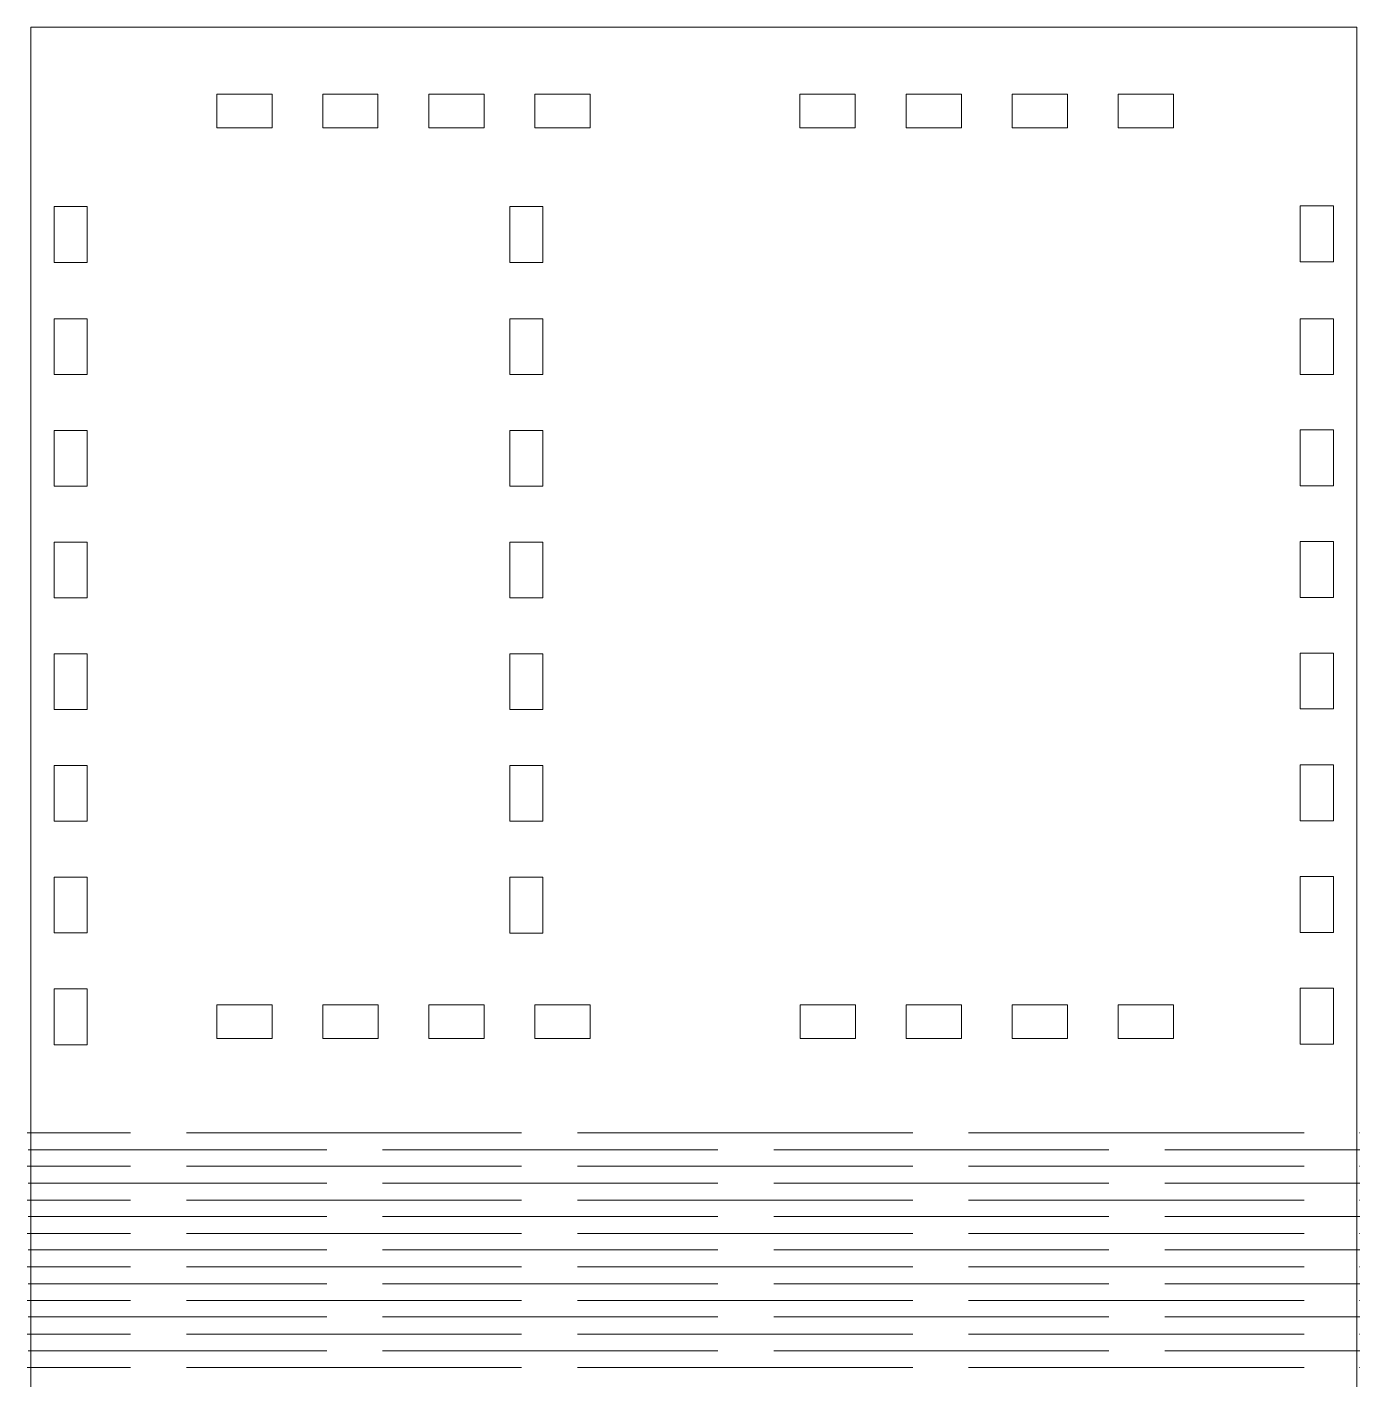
# Model space of a CAD drawing. Header units: millimetres. Extents: x -2181 to -135, y -809 to 517.
# Drawn here: x -450.3 to -329.8, y -0.7 to 121.7 of the extents above; entities that cross this region are included whole.
import ezdxf

# ---------------------------------------------------------------- set-up
doc = ezdxf.new("R2010")
doc.units = ezdxf.units.MM
doc.header["$MEASUREMENT"] = 0
doc.layers.add('layer 1', color=7, linetype='Continuous')

msp = doc.modelspace()

# ---------------------------------------------------------------- linework, layer by layer
at = {"layer": 'layer 1', "color": 250, "lineweight": 18}
for points in [[(-449.9816, 121.6882), (-449.9816, 121.6882), (-330.1239, 121.6882), (-330.1239, 121.6882), (-330.1239, 121.6882), (-330.1239, 121.6882), (-330.1239, -123.7867), (-330.1239, -123.7867), (-330.1239, -123.7867), (-330.1239, -123.7867), (-449.9816, -123.7867), (-449.9816, -123.7867), (-449.9816, -123.7867), (-449.9816, -123.7867), (-449.9816, 121.6882), (-449.9816, 121.6882)], [(-433.1835, 115.6132), (-433.1835, 115.6132), (-428.1836, 115.6132), (-428.1836, 115.6132), (-428.1836, 115.6132), (-428.1836, 115.6132), (-428.1836, 112.5632), (-428.1836, 112.5632), (-428.1836, 112.5632), (-428.1836, 112.5632), (-433.1835, 112.5632), (-433.1835, 112.5632), (-433.1835, 112.5632), (-433.1835, 112.5632), (-433.1835, 115.6132), (-433.1835, 115.6132)], [(-423.6028, 115.6132), (-423.6028, 115.6132), (-418.6028, 115.6132), (-418.6028, 115.6132), (-418.6028, 115.6132), (-418.6028, 115.6132), (-418.6028, 112.5632), (-418.6028, 112.5632), (-418.6028, 112.5632), (-418.6028, 112.5632), (-423.6028, 112.5632), (-423.6028, 112.5632), (-423.6028, 112.5632), (-423.6028, 112.5632), (-423.6028, 115.6132), (-423.6028, 115.6132)], [(-414.0042, 115.6132), (-414.0042, 115.6132), (-409.0042, 115.6132), (-409.0042, 115.6132), (-409.0042, 115.6132), (-409.0042, 115.6132), (-409.0042, 112.5632), (-409.0042, 112.5632), (-409.0042, 112.5632), (-409.0042, 112.5632), (-414.0042, 112.5632), (-414.0042, 112.5632), (-414.0042, 112.5632), (-414.0042, 112.5632), (-414.0042, 115.6132), (-414.0042, 115.6132)], [(-404.4175, 115.6132), (-404.4175, 115.6132), (-399.4175, 115.6132), (-399.4175, 115.6132), (-399.4175, 115.6132), (-399.4175, 115.6132), (-399.4175, 112.5632), (-399.4175, 112.5632), (-399.4175, 112.5632), (-399.4175, 112.5632), (-404.4175, 112.5632), (-404.4175, 112.5632), (-404.4175, 112.5632), (-404.4175, 112.5632), (-404.4175, 115.6132), (-404.4175, 115.6132)], [(-380.4507, 115.6132), (-380.4507, 115.6132), (-375.4507, 115.6132), (-375.4507, 115.6132), (-375.4507, 115.6132), (-375.4507, 115.6132), (-375.4507, 112.5632), (-375.4507, 112.5632), (-375.4507, 112.5632), (-375.4507, 112.5632), (-380.4507, 112.5632), (-380.4507, 112.5632), (-380.4507, 112.5632), (-380.4507, 112.5632), (-380.4507, 115.6132), (-380.4507, 115.6132)], [(-370.864, 115.6132), (-370.864, 115.6132), (-365.864, 115.6132), (-365.864, 115.6132), (-365.864, 115.6132), (-365.864, 115.6132), (-365.864, 112.5632), (-365.864, 112.5632), (-365.864, 112.5632), (-365.864, 112.5632), (-370.864, 112.5632), (-370.864, 112.5632), (-370.864, 112.5632), (-370.864, 112.5632), (-370.864, 115.6132), (-370.864, 115.6132)], [(-361.2773, 115.6132), (-361.2773, 115.6132), (-356.2773, 115.6132), (-356.2773, 115.6132), (-356.2773, 115.6132), (-356.2773, 115.6132), (-356.2773, 112.5632), (-356.2773, 112.5632), (-356.2773, 112.5632), (-356.2773, 112.5632), (-361.2773, 112.5632), (-361.2773, 112.5632), (-361.2773, 112.5632), (-361.2773, 112.5632), (-361.2773, 115.6132), (-361.2773, 115.6132)], [(-351.6906, 115.6132), (-351.6906, 115.6132), (-346.6906, 115.6132), (-346.6906, 115.6132), (-346.6906, 115.6132), (-346.6906, 115.6132), (-346.6906, 112.5632), (-346.6906, 112.5632), (-346.6906, 112.5632), (-346.6906, 112.5632), (-351.6906, 112.5632), (-351.6906, 112.5632), (-351.6906, 112.5632), (-351.6906, 112.5632), (-351.6906, 115.6132), (-351.6906, 115.6132)], [(-447.8806, 105.4631), (-447.8806, 105.4631), (-444.8806, 105.4631), (-444.8806, 105.4631), (-444.8806, 105.4631), (-444.8806, 105.4631), (-444.8806, 100.3882), (-444.8806, 100.3882), (-444.8806, 100.3882), (-444.8806, 100.3882), (-447.8806, 100.3882), (-447.8806, 100.3882), (-447.8806, 100.3882), (-447.8806, 100.3882), (-447.8806, 105.4631), (-447.8806, 105.4631)], [(-406.6877, 105.4628), (-406.6877, 105.4628), (-403.6877, 105.4628), (-403.6877, 105.4628), (-403.6877, 105.4628), (-403.6877, 105.4628), (-403.6877, 100.3879), (-403.6877, 100.3879), (-403.6877, 100.3879), (-403.6877, 100.3879), (-406.6877, 100.3879), (-406.6877, 100.3879), (-406.6877, 100.3879), (-406.6877, 100.3879), (-406.6877, 105.4628), (-406.6877, 105.4628)], [(-335.219, 105.5131), (-335.219, 105.5131), (-332.219, 105.5131), (-332.219, 105.5131), (-332.219, 105.5131), (-332.219, 105.5131), (-332.219, 100.4632), (-332.219, 100.4632), (-332.219, 100.4632), (-332.219, 100.4632), (-335.219, 100.4632), (-335.219, 100.4632), (-335.219, 100.4632), (-335.219, 100.4632), (-335.219, 105.5131), (-335.219, 105.5131)], [(-447.8806, 95.3132), (-447.8806, 95.3132), (-444.8806, 95.3132), (-444.8806, 95.3132), (-444.8806, 95.3132), (-444.8806, 95.3132), (-444.8806, 90.2632), (-444.8806, 90.2632), (-444.8806, 90.2632), (-444.8806, 90.2632), (-447.8806, 90.2632), (-447.8806, 90.2632), (-447.8806, 90.2632), (-447.8806, 90.2632), (-447.8806, 95.3132), (-447.8806, 95.3132)], [(-406.6877, 95.3129), (-406.6877, 95.3129), (-403.6877, 95.3129), (-403.6877, 95.3129), (-403.6877, 95.3129), (-403.6877, 95.3129), (-403.6877, 90.2629), (-403.6877, 90.2629), (-403.6877, 90.2629), (-403.6877, 90.2629), (-406.6877, 90.2629), (-406.6877, 90.2629), (-406.6877, 90.2629), (-406.6877, 90.2629), (-406.6877, 95.3129), (-406.6877, 95.3129)], [(-335.2187, 95.3128), (-335.2187, 95.3128), (-332.2187, 95.3128), (-332.2187, 95.3128), (-332.2187, 95.3128), (-332.2187, 95.3128), (-332.2187, 90.2628), (-332.2187, 90.2628), (-332.2187, 90.2628), (-332.2187, 90.2628), (-335.2187, 90.2628), (-335.2187, 90.2628), (-335.2187, 90.2628), (-335.2187, 90.2628), (-335.2187, 95.3128), (-335.2187, 95.3128)], [(-447.8806, 85.2132), (-447.8806, 85.2132), (-444.8806, 85.2132), (-444.8806, 85.2132), (-444.8806, 85.2132), (-444.8806, 85.2132), (-444.8806, 80.1631), (-444.8806, 80.1631), (-444.8806, 80.1631), (-444.8806, 80.1631), (-447.8806, 80.1631), (-447.8806, 80.1631), (-447.8806, 80.1631), (-447.8806, 80.1631), (-447.8806, 85.2132), (-447.8806, 85.2132)], [(-406.6877, 85.2129), (-406.6877, 85.2129), (-403.6877, 85.2129), (-403.6877, 85.2129), (-403.6877, 85.2129), (-403.6877, 85.2129), (-403.6877, 80.1628), (-403.6877, 80.1628), (-403.6877, 80.1628), (-403.6877, 80.1628), (-406.6877, 80.1628), (-406.6877, 80.1628), (-406.6877, 80.1628), (-406.6877, 80.1628), (-406.6877, 85.2129), (-406.6877, 85.2129)], [(-335.219, 85.2632), (-335.219, 85.2632), (-332.219, 85.2632), (-332.219, 85.2632), (-332.219, 85.2632), (-332.219, 85.2632), (-332.219, 80.2131), (-332.219, 80.2131), (-332.219, 80.2131), (-332.219, 80.2131), (-335.219, 80.2131), (-335.219, 80.2131), (-335.219, 80.2131), (-335.219, 80.2131), (-335.219, 85.2632), (-335.219, 85.2632)], [(-447.8806, 75.1131), (-447.8806, 75.1131), (-444.8806, 75.1131), (-444.8806, 75.1131), (-444.8806, 75.1131), (-444.8806, 75.1131), (-444.8806, 70.0632), (-444.8806, 70.0632), (-444.8806, 70.0632), (-444.8806, 70.0632), (-447.8806, 70.0632), (-447.8806, 70.0632), (-447.8806, 70.0632), (-447.8806, 70.0632), (-447.8806, 75.1131), (-447.8806, 75.1131)], [(-406.6877, 75.1128), (-406.6877, 75.1128), (-403.6877, 75.1128), (-403.6877, 75.1128), (-403.6877, 75.1128), (-403.6877, 75.1128), (-403.6877, 70.0629), (-403.6877, 70.0629), (-403.6877, 70.0629), (-403.6877, 70.0629), (-406.6877, 70.0629), (-406.6877, 70.0629), (-406.6877, 70.0629), (-406.6877, 70.0629), (-406.6877, 75.1128), (-406.6877, 75.1128)], [(-335.219, 75.1631), (-335.219, 75.1631), (-332.219, 75.1631), (-332.219, 75.1631), (-332.219, 75.1631), (-332.219, 75.1631), (-332.219, 70.1132), (-332.219, 70.1132), (-332.219, 70.1132), (-332.219, 70.1132), (-335.219, 70.1132), (-335.219, 70.1132), (-335.219, 70.1132), (-335.219, 70.1132), (-335.219, 75.1631), (-335.219, 75.1631)], [(-447.8806, 65.0132), (-447.8806, 65.0132), (-444.8806, 65.0132), (-444.8806, 65.0132), (-444.8806, 65.0132), (-444.8806, 65.0132), (-444.8806, 59.9882), (-444.8806, 59.9882), (-444.8806, 59.9882), (-444.8806, 59.9882), (-447.8806, 59.9882), (-447.8806, 59.9882), (-447.8806, 59.9882), (-447.8806, 59.9882), (-447.8806, 65.0132), (-447.8806, 65.0132)], [(-406.6877, 65.0129), (-406.6877, 65.0129), (-403.6877, 65.0129), (-403.6877, 65.0129), (-403.6877, 65.0129), (-403.6877, 65.0129), (-403.6877, 59.9879), (-403.6877, 59.9879), (-403.6877, 59.9879), (-403.6877, 59.9879), (-406.6877, 59.9879), (-406.6877, 59.9879), (-406.6877, 59.9879), (-406.6877, 59.9879), (-406.6877, 65.0129), (-406.6877, 65.0129)], [(-335.219, 65.0632), (-335.219, 65.0632), (-332.219, 65.0632), (-332.219, 65.0632), (-332.219, 65.0632), (-332.219, 65.0632), (-332.219, 60.0382), (-332.219, 60.0382), (-332.219, 60.0382), (-332.219, 60.0382), (-335.219, 60.0382), (-335.219, 60.0382), (-335.219, 60.0382), (-335.219, 60.0382), (-335.219, 65.0632), (-335.219, 65.0632)], [(-447.8806, 54.9132), (-447.8806, 54.9132), (-444.8806, 54.9132), (-444.8806, 54.9132), (-444.8806, 54.9132), (-444.8806, 54.9132), (-444.8806, 49.8632), (-444.8806, 49.8632), (-444.8806, 49.8632), (-444.8806, 49.8632), (-447.8806, 49.8632), (-447.8806, 49.8632), (-447.8806, 49.8632), (-447.8806, 49.8632), (-447.8806, 54.9132), (-447.8806, 54.9132)], [(-406.6877, 54.9128), (-406.6877, 54.9128), (-403.6877, 54.9128), (-403.6877, 54.9128), (-403.6877, 54.9128), (-403.6877, 54.9128), (-403.6877, 49.8629), (-403.6877, 49.8629), (-403.6877, 49.8629), (-403.6877, 49.8629), (-406.6877, 49.8629), (-406.6877, 49.8629), (-406.6877, 49.8629), (-406.6877, 49.8629), (-406.6877, 54.9128), (-406.6877, 54.9128)], [(-335.219, 54.9632), (-335.219, 54.9632), (-332.219, 54.9632), (-332.219, 54.9632), (-332.219, 54.9632), (-332.219, 54.9632), (-332.219, 49.9132), (-332.219, 49.9132), (-332.219, 49.9132), (-332.219, 49.9132), (-335.219, 49.9132), (-335.219, 49.9132), (-335.219, 49.9132), (-335.219, 49.9132), (-335.219, 54.9632), (-335.219, 54.9632)], [(-447.8806, 44.8133), (-447.8806, 44.8133), (-444.8806, 44.8133), (-444.8806, 44.8133), (-444.8806, 44.8133), (-444.8806, 44.8133), (-444.8806, 39.7633), (-444.8806, 39.7633), (-444.8806, 39.7633), (-444.8806, 39.7633), (-447.8806, 39.7633), (-447.8806, 39.7633), (-447.8806, 39.7633), (-447.8806, 39.7633), (-447.8806, 44.8133), (-447.8806, 44.8133)], [(-406.6877, 44.813), (-406.6877, 44.813), (-403.6877, 44.813), (-403.6877, 44.813), (-403.6877, 44.813), (-403.6877, 44.813), (-403.6877, 39.7629), (-403.6877, 39.7629), (-403.6877, 39.7629), (-403.6877, 39.7629), (-406.6877, 39.7629), (-406.6877, 39.7629), (-406.6877, 39.7629), (-406.6877, 39.7629), (-406.6877, 44.813), (-406.6877, 44.813)], [(-335.219, 44.8633), (-335.219, 44.8633), (-332.219, 44.8633), (-332.219, 44.8633), (-332.219, 44.8633), (-332.219, 44.8633), (-332.219, 39.8133), (-332.219, 39.8133), (-332.219, 39.8133), (-332.219, 39.8133), (-335.219, 39.8133), (-335.219, 39.8133), (-335.219, 39.8133), (-335.219, 39.8133), (-335.219, 44.8633), (-335.219, 44.8633)], [(-447.8806, 34.7132), (-447.8806, 34.7132), (-444.8806, 34.7132), (-444.8806, 34.7132), (-444.8806, 34.7132), (-444.8806, 34.7132), (-444.8806, 29.6632), (-444.8806, 29.6632), (-444.8806, 29.6632), (-444.8806, 29.6632), (-447.8806, 29.6632), (-447.8806, 29.6632), (-447.8806, 29.6632), (-447.8806, 29.6632), (-447.8806, 34.7132), (-447.8806, 34.7132)], [(-335.219, 34.7632), (-335.219, 34.7632), (-332.219, 34.7632), (-332.219, 34.7632), (-332.219, 34.7632), (-332.219, 34.7632), (-332.219, 29.7132), (-332.219, 29.7132), (-332.219, 29.7132), (-332.219, 29.7132), (-335.219, 29.7132), (-335.219, 29.7132), (-335.219, 29.7132), (-335.219, 29.7132), (-335.219, 34.7632), (-335.219, 34.7632)], [(-433.1792, 33.2624), (-433.1792, 33.2624), (-428.1792, 33.2624), (-428.1792, 33.2624), (-428.1792, 33.2624), (-428.1792, 33.2624), (-428.1792, 30.2124), (-428.1792, 30.2124), (-428.1792, 30.2124), (-428.1792, 30.2124), (-433.1792, 30.2124), (-433.1792, 30.2124), (-433.1792, 30.2124), (-433.1792, 30.2124), (-433.1792, 33.2624), (-433.1792, 33.2624)], [(-423.5984, 33.2624), (-423.5984, 33.2624), (-418.5984, 33.2624), (-418.5984, 33.2624), (-418.5984, 33.2624), (-418.5984, 33.2624), (-418.5984, 30.2124), (-418.5984, 30.2124), (-418.5984, 30.2124), (-418.5984, 30.2124), (-423.5984, 30.2124), (-423.5984, 30.2124), (-423.5984, 30.2124), (-423.5984, 30.2124), (-423.5984, 33.2624), (-423.5984, 33.2624)], [(-413.9998, 33.2624), (-413.9998, 33.2624), (-408.9999, 33.2624), (-408.9999, 33.2624), (-408.9999, 33.2624), (-408.9999, 33.2624), (-408.9999, 30.2124), (-408.9999, 30.2124), (-408.9999, 30.2124), (-408.9999, 30.2124), (-413.9998, 30.2124), (-413.9998, 30.2124), (-413.9998, 30.2124), (-413.9998, 30.2124), (-413.9998, 33.2624), (-413.9998, 33.2624)], [(-404.4131, 33.2624), (-404.4131, 33.2624), (-399.4132, 33.2624), (-399.4132, 33.2624), (-399.4132, 33.2624), (-399.4132, 33.2624), (-399.4132, 30.2124), (-399.4132, 30.2124), (-399.4132, 30.2124), (-399.4132, 30.2124), (-404.4131, 30.2124), (-404.4131, 30.2124), (-404.4131, 30.2124), (-404.4131, 30.2124), (-404.4131, 33.2624), (-404.4131, 33.2624)], [(-380.4464, 33.2624), (-380.4464, 33.2624), (-375.4464, 33.2624), (-375.4464, 33.2624), (-375.4464, 33.2624), (-375.4464, 33.2624), (-375.4464, 30.2124), (-375.4464, 30.2124), (-375.4464, 30.2124), (-375.4464, 30.2124), (-380.4464, 30.2124), (-380.4464, 30.2124), (-380.4464, 30.2124), (-380.4464, 30.2124), (-380.4464, 33.2624), (-380.4464, 33.2624)], [(-370.8597, 33.2624), (-370.8597, 33.2624), (-365.8596, 33.2624), (-365.8596, 33.2624), (-365.8596, 33.2624), (-365.8596, 33.2624), (-365.8596, 30.2124), (-365.8596, 30.2124), (-365.8596, 30.2124), (-365.8596, 30.2124), (-370.8597, 30.2124), (-370.8597, 30.2124), (-370.8597, 30.2124), (-370.8597, 30.2124), (-370.8597, 33.2624), (-370.8597, 33.2624)], [(-361.273, 33.2624), (-361.273, 33.2624), (-356.2729, 33.2624), (-356.2729, 33.2624), (-356.2729, 33.2624), (-356.2729, 33.2624), (-356.2729, 30.2124), (-356.2729, 30.2124), (-356.2729, 30.2124), (-356.2729, 30.2124), (-361.273, 30.2124), (-361.273, 30.2124), (-361.273, 30.2124), (-361.273, 30.2124), (-361.273, 33.2624), (-361.273, 33.2624)], [(-351.6862, 33.2624), (-351.6862, 33.2624), (-346.6862, 33.2624), (-346.6862, 33.2624), (-346.6862, 33.2624), (-346.6862, 33.2624), (-346.6862, 30.2124), (-346.6862, 30.2124), (-346.6862, 30.2124), (-346.6862, 30.2124), (-351.6862, 30.2124), (-351.6862, 30.2124), (-351.6862, 30.2124), (-351.6862, 30.2124), (-351.6862, 33.2624), (-351.6862, 33.2624)]]:
    msp.add_open_spline(points, degree=3, knots=[0, 0, 0, 0, 0.2, 0.2, 0.2, 0.2, 0.4, 0.4, 0.4, 0.4, 0.6, 0.6, 0.6, 0.6, 1, 1, 1, 1], dxfattribs=at)
at = {"layer": 'layer 1', "color": 251, "lineweight": 18}
for points in [[(-450.3269, 21.6885), (-450.3269, 21.6885), (-440.9791, 21.6885), (-440.9791, 21.6885)], [(-435.9041, 21.6885), (-435.9041, 21.6885), (-405.6291, 21.6885), (-405.6291, 21.6885)], [(-400.5792, 21.6885), (-400.5792, 21.6885), (-370.2541, 21.6885), (-370.2541, 21.6885)], [(-365.2291, 21.6885), (-365.2291, 21.6885), (-334.8791, 21.6885), (-334.8791, 21.6885)], [(-329.8542, 21.6885), (-329.8542, 21.6885), (-329.8291, 21.6885), (-329.8291, 21.6885)], [(-450.2247, 20.1636), (-450.2247, 20.1636), (-423.2291, 20.1636), (-423.2291, 20.1636)], [(-418.1791, 20.1636), (-418.1791, 20.1636), (-387.8792, 20.1636), (-387.8792, 20.1636)], [(-382.8292, 20.1636), (-382.8292, 20.1636), (-352.5291, 20.1636), (-352.5291, 20.1636)], [(-347.4542, 20.1636), (-347.4542, 20.1636), (-329.8291, 20.1636), (-329.8291, 20.1636)], [(-450.3269, 18.6635), (-450.3269, 18.6635), (-440.9791, 18.6635), (-440.9791, 18.6635)], [(-435.9041, 18.6635), (-435.9041, 18.6635), (-405.6291, 18.6635), (-405.6291, 18.6635)], [(-400.5792, 18.6635), (-400.5792, 18.6635), (-370.2541, 18.6635), (-370.2541, 18.6635)], [(-365.2291, 18.6635), (-365.2291, 18.6635), (-334.8791, 18.6635), (-334.8791, 18.6635)], [(-329.8542, 18.6635), (-329.8542, 18.6635), (-329.8291, 18.6635), (-329.8291, 18.6635)], [(-450.2247, 17.1386), (-450.2247, 17.1386), (-423.2291, 17.1386), (-423.2291, 17.1386)], [(-418.1791, 17.1386), (-418.1791, 17.1386), (-387.8792, 17.1386), (-387.8792, 17.1386)], [(-382.8292, 17.1386), (-382.8292, 17.1386), (-352.5291, 17.1386), (-352.5291, 17.1386)], [(-347.4542, 17.1386), (-347.4542, 17.1386), (-329.8291, 17.1386), (-329.8291, 17.1386)], [(-450.3269, 15.6135), (-450.3269, 15.6135), (-440.9791, 15.6135), (-440.9791, 15.6135)], [(-435.9041, 15.6135), (-435.9041, 15.6135), (-405.6291, 15.6135), (-405.6291, 15.6135)], [(-400.5792, 15.6135), (-400.5792, 15.6135), (-370.2541, 15.6135), (-370.2541, 15.6135)], [(-365.2291, 15.6135), (-365.2291, 15.6135), (-334.8791, 15.6135), (-334.8791, 15.6135)], [(-329.8542, 15.6135), (-329.8542, 15.6135), (-329.8291, 15.6135), (-329.8291, 15.6135)], [(-450.2247, 14.1136), (-450.2247, 14.1136), (-423.2291, 14.1136), (-423.2291, 14.1136)], [(-418.1791, 14.1136), (-418.1791, 14.1136), (-387.8792, 14.1136), (-387.8792, 14.1136)], [(-382.8292, 14.1136), (-382.8292, 14.1136), (-352.5291, 14.1136), (-352.5291, 14.1136)], [(-347.4542, 14.1136), (-347.4542, 14.1136), (-329.8291, 14.1136), (-329.8291, 14.1136)], [(-450.3269, 12.5885), (-450.3269, 12.5885), (-440.9791, 12.5885), (-440.9791, 12.5885)], [(-435.9041, 12.5885), (-435.9041, 12.5885), (-405.6291, 12.5885), (-405.6291, 12.5885)], [(-400.5792, 12.5885), (-400.5792, 12.5885), (-370.2541, 12.5885), (-370.2541, 12.5885)], [(-365.2291, 12.5885), (-365.2291, 12.5885), (-334.8791, 12.5885), (-334.8791, 12.5885)], [(-329.8542, 12.5885), (-329.8542, 12.5885), (-329.8291, 12.5885), (-329.8291, 12.5885)], [(-450.2247, 11.1135), (-450.2247, 11.1135), (-423.2291, 11.1135), (-423.2291, 11.1135)], [(-418.1791, 11.1135), (-418.1791, 11.1135), (-387.8792, 11.1135), (-387.8792, 11.1135)], [(-382.8292, 11.1135), (-382.8292, 11.1135), (-352.5291, 11.1135), (-352.5291, 11.1135)], [(-347.4542, 11.1135), (-347.4542, 11.1135), (-329.8291, 11.1135), (-329.8291, 11.1135)], [(-450.3269, 9.5635), (-450.3269, 9.5635), (-440.9791, 9.5635), (-440.9791, 9.5635)], [(-435.9041, 9.5635), (-435.9041, 9.5635), (-405.6291, 9.5635), (-405.6291, 9.5635)], [(-400.5792, 9.5635), (-400.5792, 9.5635), (-370.2541, 9.5635), (-370.2541, 9.5635)], [(-365.2291, 9.5635), (-365.2291, 9.5635), (-334.8791, 9.5635), (-334.8791, 9.5635)], [(-329.8542, 9.5635), (-329.8542, 9.5635), (-329.8291, 9.5635), (-329.8291, 9.5635)], [(-450.2247, 8.0385), (-450.2247, 8.0385), (-423.2291, 8.0385), (-423.2291, 8.0385)], [(-418.1791, 8.0385), (-418.1791, 8.0385), (-387.8792, 8.0385), (-387.8792, 8.0385)], [(-382.8292, 8.0385), (-382.8292, 8.0385), (-352.5291, 8.0385), (-352.5291, 8.0385)], [(-347.4542, 8.0385), (-347.4542, 8.0385), (-329.8291, 8.0385), (-329.8291, 8.0385)], [(-450.3269, 6.5385), (-450.3269, 6.5385), (-440.9791, 6.5385), (-440.9791, 6.5385)], [(-435.9041, 6.5385), (-435.9041, 6.5385), (-405.6291, 6.5385), (-405.6291, 6.5385)], [(-400.5792, 6.5385), (-400.5792, 6.5385), (-370.2541, 6.5385), (-370.2541, 6.5385)], [(-365.2291, 6.5385), (-365.2291, 6.5385), (-334.8791, 6.5385), (-334.8791, 6.5385)], [(-329.8542, 6.5385), (-329.8542, 6.5385), (-329.8291, 6.5385), (-329.8291, 6.5385)], [(-450.2247, 5.0385), (-450.2247, 5.0385), (-423.2291, 5.0385), (-423.2291, 5.0385)], [(-418.1791, 5.0385), (-418.1791, 5.0385), (-387.8792, 5.0385), (-387.8792, 5.0385)], [(-382.8292, 5.0385), (-382.8292, 5.0385), (-352.5291, 5.0385), (-352.5291, 5.0385)], [(-347.4542, 5.0385), (-347.4542, 5.0385), (-329.8291, 5.0385), (-329.8291, 5.0385)], [(-450.3269, 3.4885), (-450.3269, 3.4885), (-440.9791, 3.4885), (-440.9791, 3.4885)], [(-435.9041, 3.4885), (-435.9041, 3.4885), (-405.6291, 3.4885), (-405.6291, 3.4885)], [(-400.5792, 3.4885), (-400.5792, 3.4885), (-370.2541, 3.4885), (-370.2541, 3.4885)], [(-365.2291, 3.4885), (-365.2291, 3.4885), (-334.8791, 3.4885), (-334.8791, 3.4885)], [(-329.8542, 3.4885), (-329.8542, 3.4885), (-329.8291, 3.4885), (-329.8291, 3.4885)], [(-450.2247, 1.9885), (-450.2247, 1.9885), (-423.2291, 1.9885), (-423.2291, 1.9885)], [(-418.1791, 1.9885), (-418.1791, 1.9885), (-387.8792, 1.9885), (-387.8792, 1.9885)], [(-382.8292, 1.9885), (-382.8292, 1.9885), (-352.5291, 1.9885), (-352.5291, 1.9885)], [(-347.4542, 1.9885), (-347.4542, 1.9885), (-329.8291, 1.9885), (-329.8291, 1.9885)], [(-450.3269, 0.4635), (-450.3269, 0.4635), (-440.9791, 0.4635), (-440.9791, 0.4635)], [(-435.9041, 0.4635), (-435.9041, 0.4635), (-405.6291, 0.4635), (-405.6291, 0.4635)], [(-400.5792, 0.4635), (-400.5792, 0.4635), (-370.2541, 0.4635), (-370.2541, 0.4635)], [(-365.2291, 0.4635), (-365.2291, 0.4635), (-334.8791, 0.4635), (-334.8791, 0.4635)], [(-329.8542, 0.4635), (-329.8542, 0.4635), (-329.8291, 0.4635), (-329.8291, 0.4635)]]:
    msp.add_open_spline(points, degree=3, dxfattribs=at)

doc.saveas('drawing.dxf')
